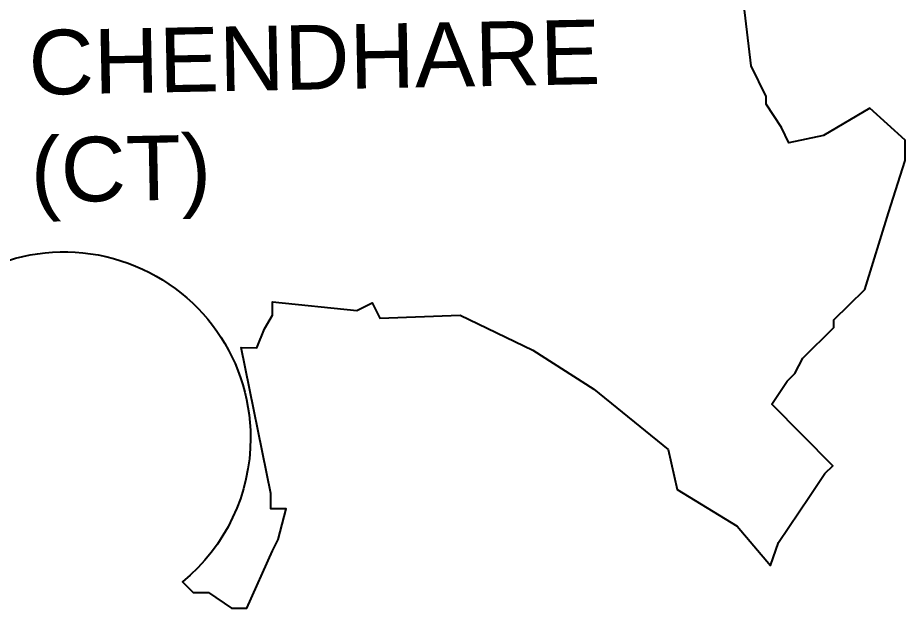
# Model space of a CAD drawing. Header units: metres. Extents: x 274483 to 277174, y 2062553 to 2065352.
# Drawn here: x 275680 to 277174, y 2062920 to 2063915 of the extents above; entities that cross this region are included whole.
import ezdxf

# ---------------------------------------------------------------- set-up
doc = ezdxf.new("R2010")
doc.units = ezdxf.units.M
doc.header["$MEASUREMENT"] = 0
doc.layers.add('VILLAGE BOUNDRY', color=10, linetype='Continuous')
doc.layers.add('VILLAGE NAME', color=250, linetype='Continuous')
doc.styles.get("Standard").update_dxf_attribs({"font": 'simplex.shx'})

msp = doc.modelspace()

# ---------------------------------------------------------------- linework, layer by layer
at = {"layer": 'VILLAGE BOUNDRY'}
msp.add_lwpolyline([(275488.6, 2063366.8, -0.763178), (276071.9, 2063207.2, -0.224623), (275957.3, 2062964.8), (275962.7, 2062960.1), (275975.5, 2062947.1), (276001.3, 2062946.9), (276039.8, 2062920.7), (276065.6, 2062920.5), (276108.6, 2063017.3), (276118.2, 2063036.1), (276131.6, 2063087.7), (276105.8, 2063087.9), (276106, 2063113.7), (276056.2, 2063359.4), (276082.4, 2063359.1), (276095.6, 2063391.3), (276108.8, 2063414), (276109, 2063436.3), (276250.8, 2063422.1), (276276.7, 2063434.8), (276289.4, 2063408.9), (276424.9, 2063414.1), (276547, 2063354.9), (276649.7, 2063289.5), (276774.5, 2063187.7), (276790.1, 2063120.4), (276890.6, 2063058.9), (276946.9, 2062992.6), (276960.1, 2063031.3), (277012.5, 2063108.6), (277038.6, 2063147.2), (277051.7, 2063160.1), (276948.9, 2063264.4), (276975, 2063303.1), (276988.1, 2063315.9), (277001.2, 2063341.7), (277053.4, 2063393.1), (277053.5, 2063406), (277079.5, 2063431.7), (277105.6, 2063457.4), (277145.4, 2063586.6), (277173.7, 2063674.3), (277173.7, 2063709), (277113.9, 2063762.6), (277036.3, 2063716.8), (276978, 2063704.3), (276965.2, 2063730.3), (276939.6, 2063769.3), (276939.7, 2063782.3), (276914.2, 2063834.2), (276902, 2063937.9)], format="xyb", dxfattribs=at)

# ---------------------------------------------------------------- texts
at = {"layer": 'VILLAGE NAME', "insert": (275697.3, 2063893.7), "char_height": 108.748, "attachment_point": 1, "rotation": 1.1028}
msp.add_mtext_dynamic_manual_height_columns('{\\fArial|b0|i0|c0|p34;CHENDHARE (CT)}', width=726.929, gutter_width=543.7, heights=[0], dxfattribs=at)

doc.saveas('drawing.dxf')
